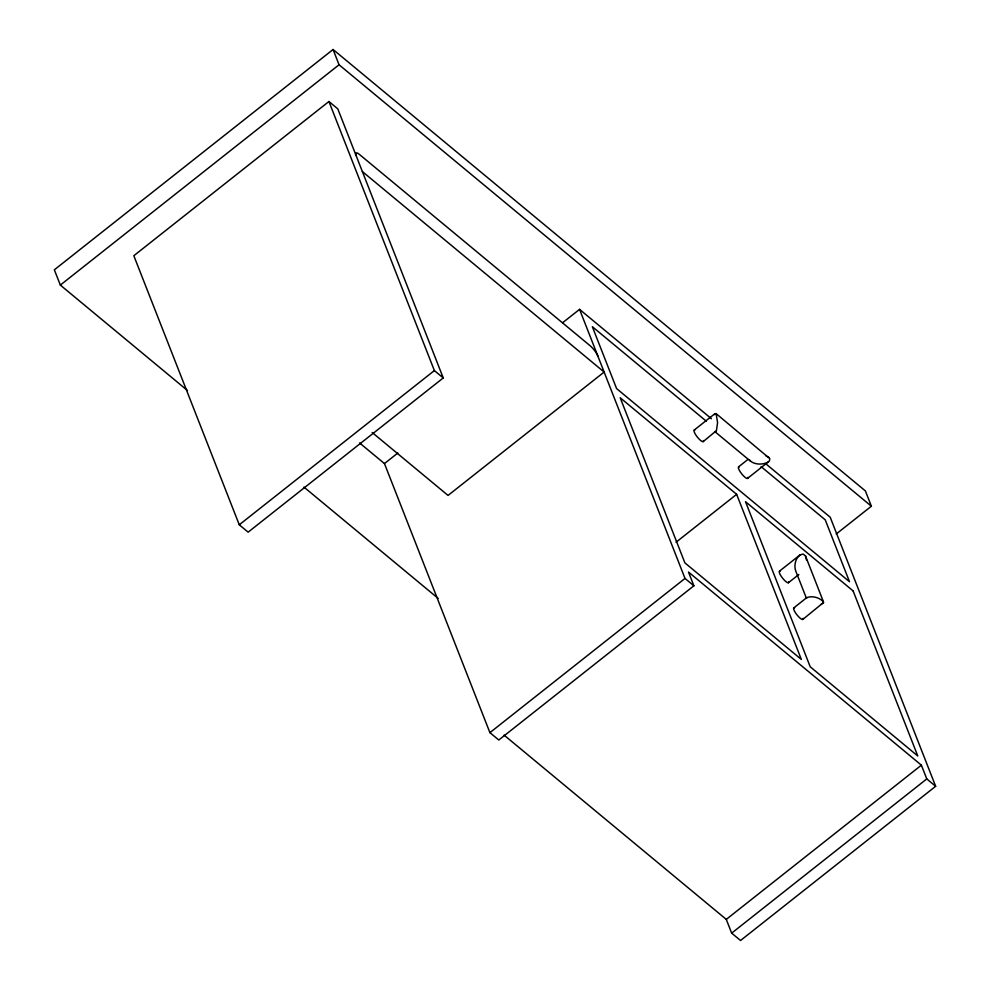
<?xml version="1.0" encoding="UTF-8"?>
<svg xmlns="http://www.w3.org/2000/svg" width="990" height="990" viewBox="0 0 990 990"><rect width="100%" height="100%" fill="white"/><g stroke="black" fill="none" stroke-linecap="round" stroke-linejoin="round"><path stroke-width="1.49" d="M806.479 598.406L806.726 597.663C812.146 595.473 820.314 597.552 823.68 602.39L802.766 619.455M714.471 414.587L716.092 413.597L769.824 458.655L769.391 461.043L747.5 478.442M703.148 441.664L716.451 430.613L717.589 422.532L716.092 413.597M823.346 601.524L805.501 555.972L803.199 554.066C795.861 554.87 793.374 565.451 795.91 571.44L806.268 597.873M836.228 533.994L871.373 506.212L865.396 490.941L333.073 49.5L54.351 269.812L60.34 285.083L187.481 390.518M60.34 285.083L339.05 64.771L333.073 49.5M328.928 101.512L133.823 255.729L239.271 524.799L248.144 532.162L443.248 377.945L337.8 108.875L328.928 101.512L434.375 370.582L443.248 377.945M239.271 524.799L434.375 370.582M504.083 735.125L726.276 919.388L731.672 933.137L740.545 940.5L935.649 786.283L926.776 778.92L921.381 765.171L688.483 572.034L693.879 585.795L498.787 740.013L489.914 732.649L384.466 463.58L397.794 453.049M562.592 322.765L579.558 309.363L711.414 418.696M694.324 429.969L714.99 413.634M738.688 466.76L747.982 459.41M676.046 542.223L736.634 494.332L620.186 397.757L684.894 562.865L801.343 659.427L736.634 494.332M489.914 732.649L685.006 578.432L579.558 309.363M779.576 571.082L800.242 554.746M788.387 582.764L798.843 574.509M793.955 607.773L806.726 597.663M726.276 919.388L921.381 765.171M731.672 933.137L926.776 778.92M823.433 603.12L821.279 603.999M715.918 431.553L714.83 431.591L750.618 461.278C755.58 464.867 762.807 464.83 768.166 462.107M765.629 455.623L769.02 457.491M339.05 64.771L871.373 506.212M766.05 464.013L830.202 517.213L935.649 786.283M706.415 421.295L592.342 326.7L616.597 388.587L849.494 581.724L825.239 519.837L761.075 466.624M362.365 171.567L604.135 372.054L448.049 495.433L372.203 432.531M685.006 578.432L693.879 585.795M359.568 442.938L384.466 463.58M303.93 487.08L438.199 598.43M749.814 460.115L750.618 461.278M805.501 555.972L806.504 559.944M747.846 477.341A7.351 1.869 51.7 0 1 741.819 474A7.351 1.869 51.7 0 1 739.32 466.797M788.733 581.662A7.351 1.869 51.7 0 1 782.706 578.321A7.351 1.869 51.7 0 1 780.207 571.119M803.113 618.354A7.351 1.869 51.7 0 1 797.086 615.013A7.351 1.869 51.7 0 1 794.586 607.798M703.482 440.562A7.351 1.869 51.7 0 1 697.467 437.221A7.351 1.869 51.7 0 1 694.955 430.007M356.103 155.591A9.294 2.364 51.7 0 1 359.444 154.452L589.99 345.634A9.294 2.364 51.7 0 1 597.873 356.078M853.083 590.894L745.507 501.683L810.216 666.79L917.779 755.989L853.083 590.894"/></g></svg>
